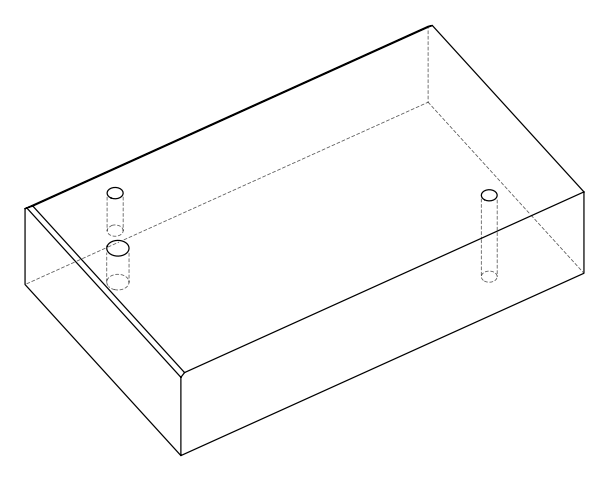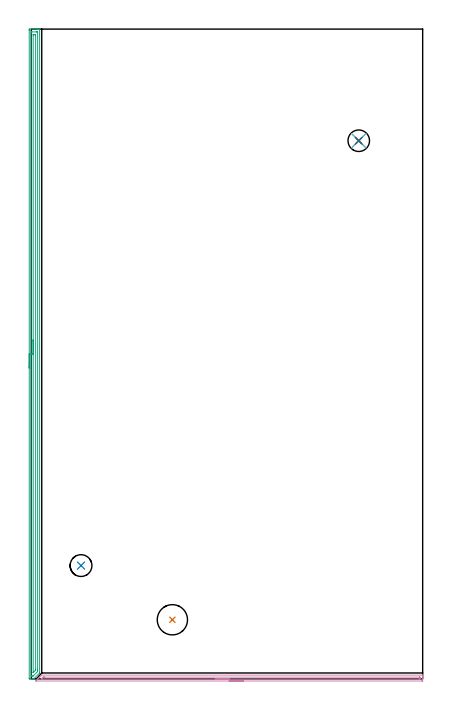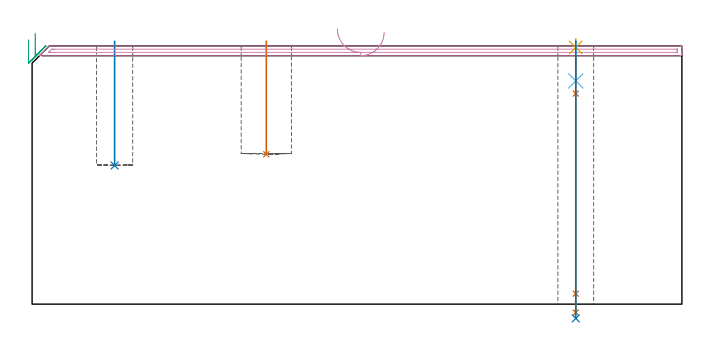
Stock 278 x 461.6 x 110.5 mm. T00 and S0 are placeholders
(PLAN: 8 operations, 6 tool changes, 17.3 min)
(1 INDEXABLE_INSERT_DRILL_BLIND_HOLE_FROM_SOLID | STEP1POCKET | NXT0302_014 | 0.2 min | 16729 mm3)
(2 INDEXABLE_INSERT_DRILL_BLIND_HOLE_FROM_SOLID_1 | STEP1POCKET_1 | NXT0302_002 | 0.21 min | 9600 mm3)
(3 AREA_MILL | FG_CHAMFER_SURFACE | UGT0205_001 | 11.25 min | 12639 mm3)
(4 AREA_MILL_1 | FG_CHAMFER_SURFACE_1 | UGT0205_001 | 4.53 min | 2399 mm3)
(5 SPOT_DRILL | STEP1HOLE | NXT0321_9005460120000 | 0.03 min | 5 mm3)
(6 DRILL_BLIND_HOLE_INTO_CENTER | STEP1HOLE | NXT0301_127 | 0.07 min | 1097 mm3)
(7 GUN_DRILL_THROUGH_HOLE | STEP1HOLE | UGT0307_006 | 0.54 min | 6077 mm3)
(8 DRILL_TO_ENLARGE_THROUGH_HOLE | STEP1HOLE | UGT0301_283 | 0.48 min | 13079 mm3)
(TOOL NXT0302_014 | Index. Insert Drill 21.5mm [880-D2150L25-03] | D21.5 PA176 FL65 Z2)
(TOOL NXT0302_002 | Index. Insert Drill 15.5mm [880-D1550L20-05] | D15.5 PA176 FL78 Z2)
(TOOL UGT0205_001 | Chamfer Mill 20 x 3 x 45 deg. | D20 FL50 Z2)
(TOOL NXT0321_9005460120000 | NC Spot Drill, 142deg, 12mm, Carbide, Uncoated | D12 PA142 FL30 Z2)
(TOOL NXT0301_127 | Carbide Drill 10mm [861.1-1000-030A1-GP GC34] | D10 PA150 FL31.2 Z2)
(TOOL UGT0307_006 | Gun Drill 9 mm | D9 PA130 FL24 Z1)
(TOOL UGT0301_283 | Twist Drill 15.3 mm | D15.3 PA118 FL120 Z2)
(OP 1 INDEXABLE_INSERT_DRILL_BLIND_HOLE_FROM_SOLID)
G17 G21 G94 G90
T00 M6
G54
G17 G0 G90 X100.2 Y42. S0 M3
G43 Z120.5 H1
G94 G81 G98 Z64.1 F250. R112.5
G80
M5
M2
(OP 2 INDEXABLE_INSERT_DRILL_BLIND_HOLE_FROM_SOLID_1)
G17 G21 G94 G90
T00 M6
G54
G17 G0 G90 X35.3 Y80.5 S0 M3
G43 Z120.5 H1
G94 G81 G98 Z59.3 F250. R112.5
G80
M5
M2
(OP 3 AREA_MILL)
G17 G21 G94 G90
T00 M6
G54
G17 G0 G90 X-1.5 Y220.8 S1061 M3
G43 Z120.5 H0
Z113.1
G94 G1 Y220.838 Z112.228 F250.
Y220.952 Z111.364
Y221.141 Z110.512
Y221.403 Z109.68
Y221.737 Z108.874
Y222.14 Z108.1
Y222.608 Z107.364
Y223.14 Z106.672
Y223.729 Z106.029
Y224.372 Z105.44
Y225.064 Z104.908
Y225.8 Z104.44
Y226.574 Z104.037
Y227.38 Z103.703
Y228.212 Z103.441
Y229.064 Z103.252
Y229.928 Z103.138
Y230.8 Z103.1
Y460.665
X-1.499 Y460.975 Z103.101
X-1.494 Y461.553 Z103.104
X-1.492 Y461.592 Z103.106
X-0.918 Y461.6 Z103.679
X2.645 Z107.24
X4.071 Z108.667
X4.427 Z109.022
X5.139 Z109.738
X5.435 Z110.035
X5.847 Y461.593 Z110.439
X5.897 Y461.59 Z110.488
X5.9 Y461.421 Z110.5
X5.899 Y4.199 Z110.499
X1.879 Y0.179 Z106.477
X1.755 Y0.057 Z106.353
X1.705 Y0.01 Z106.302
X1.401 Y0.001 Z105.995
X1.043 Y0. Z105.643
X-0.383 Z104.214
X-0.918 Z103.679
X-1.273 Z103.324
X-1.491 Y0.002 Z103.105
X-1.5 Y0.471 Z103.1
Y230.8
X-0.086 Z104.514
X-0.085 Y459.245 Z104.515
X-0.084 Y459.305 Z104.516
X-0.08 Y459.422 Z104.52
X-0.072 Y459.59 Z104.528
X-0.027 Y459.592 Z104.573
X0.453 Y459.599 Z105.053
X3.536 Y459.6 Z108.136
X4.017 Y459.598 Z108.617
X4.427 Y459.592 Z109.027
X4.479 Y459.59 Z109.079
X4.486 Y459.187 Z109.086
Y6.824
X4.483 Y5.989 Z109.083
X4.481 Y5.934 Z109.081
X4.427 Y5.189 Z109.027
X4.383 Y5.139 Z108.983
X4.344 Y5.095 Z108.944
X1.663 Y2.413 Z106.263
X1.257 Y2.019 Z105.857
X0.864 Y2.01 Z105.464
X0.382 Y2.003 Z104.982
X-0.027 Y2.008 Z104.573
X-0.079 Y2.01 Z104.521
X-0.086 Y2.413 Z104.514
Y230.8
X1.328 Z105.928
X1.329 Y457.506 Z105.929
X1.33 Y457.559 Z105.93
X1.332 Y457.584 Z105.932
X1.334 Y457.59 Z105.934
X1.354 Y457.592 Z105.954
X1.555 Y457.599 Z106.155
X2.645 Z107.245
X2.846 Y457.595 Z107.446
X2.979 Y457.59 Z107.579
X3.065 Y457.584 Z107.665
X3.067 Y457.541 Z107.667
X3.069 Y457.399 Z107.669
X3.071 Y456.972 Z107.671
Y6.883
X3.07 Y6.457 Z107.67
X3.067 Y6.339 Z107.667
X3.065 Y6.285 Z107.665
X3.035 Y6.246 Z107.635
X2.789 Y5.989 Z107.389
X1.755 Y4.954 Z106.355
X1.375 Y4.582 Z105.975
X1.345 Y4.556 Z105.945
X1.334 Y4.551 Z105.934
X1.331 Y4.566 Z105.931
X1.33 Y4.583 Z105.93
X1.329 Y4.628 Z105.929
X1.328 Y230.8 Z105.928
Y231.672 Z105.966
Y232.536 Z106.08
Y233.388 Z106.269
Y234.22 Z106.532
Y235.026 Z106.865
Y235.8 Z107.268
Y236.536 Z107.737
Y237.228 Z108.268
Y237.871 Z108.857
Y238.46 Z109.501
Y238.992 Z110.193
Y239.46 Z110.928
Y239.863 Z111.702
Y240.197 Z112.508
Y240.459 Z113.34
Y240.648 Z114.192
Y240.762 Z115.057
Y240.8 Z115.928
G0 Z120.5
M5
M2
(OP 4 AREA_MILL_1)
G17 G21 G94 G90
T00 M6
G54
G17 G0 G90 X150.6 Y-1.5 S1061 M3
G43 Z120.5 H0
Z116.3
G94 G1 X150.562 Z115.429 F250.
X150.448 Z114.564
X150.259 Z113.712
X149.997 Z112.88
X149.663 Z112.074
X149.26 Z111.3
X148.792 Z110.564
X148.261 Z109.872
X147.671 Z109.229
X147.028 Z108.64
X146.336 Z108.109
X145.6 Z107.64
X144.826 Z107.237
X144.02 Z106.903
X143.188 Z106.641
X142.337 Z106.452
X141.472 Z106.338
X140.6 Z106.3
X3.244
X3.218 Y-1.494 Z106.305
X3.272 Y-1.427 Z106.371
X3.827 Y-0.873 Z106.925
X3.986 Y-0.711 Z107.083
X4.142 Y-0.557 Z107.24
X4.274 Y-0.426 Z107.372
X4.424 Y-0.274 Z107.521
X4.569 Y-0.13 Z107.668
X4.72 Y0.021 Z107.819
X4.861 Y0.163 Z107.959
X4.997 Y0.298 Z108.096
X5.167 Y0.468 Z108.266
X7.048 Y2.349 Z110.146
X7.4 Y2.7 Z110.499
X277.821 Z110.5
X277.99 Y2.697 Z110.488
X277.998 Y2.56 Z110.353
X278. Y2.418 Z110.218
Y2.176 Z109.975
Y1.474 Z109.269
Y0.249 Z108.046
Y-0.274 Z107.52
Y-0.887 Z106.908
X277.997 Y-1.149 Z106.647
X277.99 Y-1.492 Z106.304
X277.73 Y-1.497 Z106.3
X277.374 Y-1.5
X140.6
Y-0.086 Z107.714
X7.825 Y-0.085 Z107.715
X7.402 Y-0.084 Z107.716
X7.206 Y-0.082 Z107.718
X7.085 Y-0.079 Z107.721
X7.14 Y-0.018 Z107.782
X7.215 Y0.062 Z107.862
X7.402 Y0.252 Z108.052
X7.578 Y0.428 Z108.228
X8.296 Y1.143 Z108.943
X8.415 Y1.253 Z109.053
X8.446 Y1.279 Z109.079
X8.494 Y1.281 Z109.081
X9.19 Y1.285 Z109.085
X9.383 Y1.286 Z109.086
X275.779 Y1.285 Z109.085
X275.941 Y1.283 Z109.083
X275.98 Y1.28 Z109.08
X275.99 Y1.277 Z109.077
X275.994 Y1.266 Z109.066
X275.997 Y1.233 Z109.033
X276. Y1.07 Z108.87
Y0.6 Z108.4
Y0.195 Z107.995
X275.997 Y0.06 Z107.86
X275.993 Y-0.048 Z107.752
X275.99 Y-0.077 Z107.723
X275.978 Y-0.079 Z107.721
X275.936 Y-0.082 Z107.718
X275.586 Y-0.085 Z107.715
X275.393 Y-0.086 Z107.714
X140.6
X139.729 Z107.752
X138.864 Z107.866
X138.012 Z108.055
X137.18 Z108.317
X136.374 Z108.651
X135.6 Z109.054
X134.864 Z109.523
X134.172 Z110.054
X133.529 Z110.643
X132.94 Z111.286
X132.409 Z111.979
X131.94 Z112.714
X131.537 Z113.488
X131.203 Z114.294
X130.941 Z115.126
X130.752 Z115.978
X130.638 Z116.843
X130.6 Z117.714
G0 Z120.5
M5
M2
(OP 5 SPOT_DRILL)
G17 G21 G94 G90
T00 M6
G54
G17 G0 G90 X232.6 Y382.3 S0 M3
G43 Z120.5 H0
G94 G81 G98 Z109.841 F250. R113.5
G80
M5
M2
(OP 6 DRILL_BLIND_HOLE_INTO_CENTER)
G17 G21 G94 G90
T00 M6
G54
G17 G0 G90 X232.6 Y382.3 S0 M3
G43 Z120.5 H1
G94 G81 G98 Z95.5 F250. R112.5
G80
M5
M2
(OP 7 GUN_DRILL_THROUGH_HOLE)
G17 G21 G94 G90
T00 M6
G54
G17 G0 G90 X232.6 Y382.3 M8
G43 Z120.5 H0
Z106.46
S716 M3
G94 G1 Z90.107 F125. M26
G4 X.084
Z4.5 F250.
G4 X.084
Z-3.598 F125.
G4 X.084
M5
M9
G0 Z106.46
Z120.5
M2
(OP 8 DRILL_TO_ENLARGE_THROUGH_HOLE)
G17 G21 G94 G90
T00 M6
G54
G17 G0 G90 X232.6 Y382.3 S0 M3
G43 Z120.5 H0
G94 G73 G98 Z-6.097 F250. Q14.575 R112.5
G80
M5
M2
